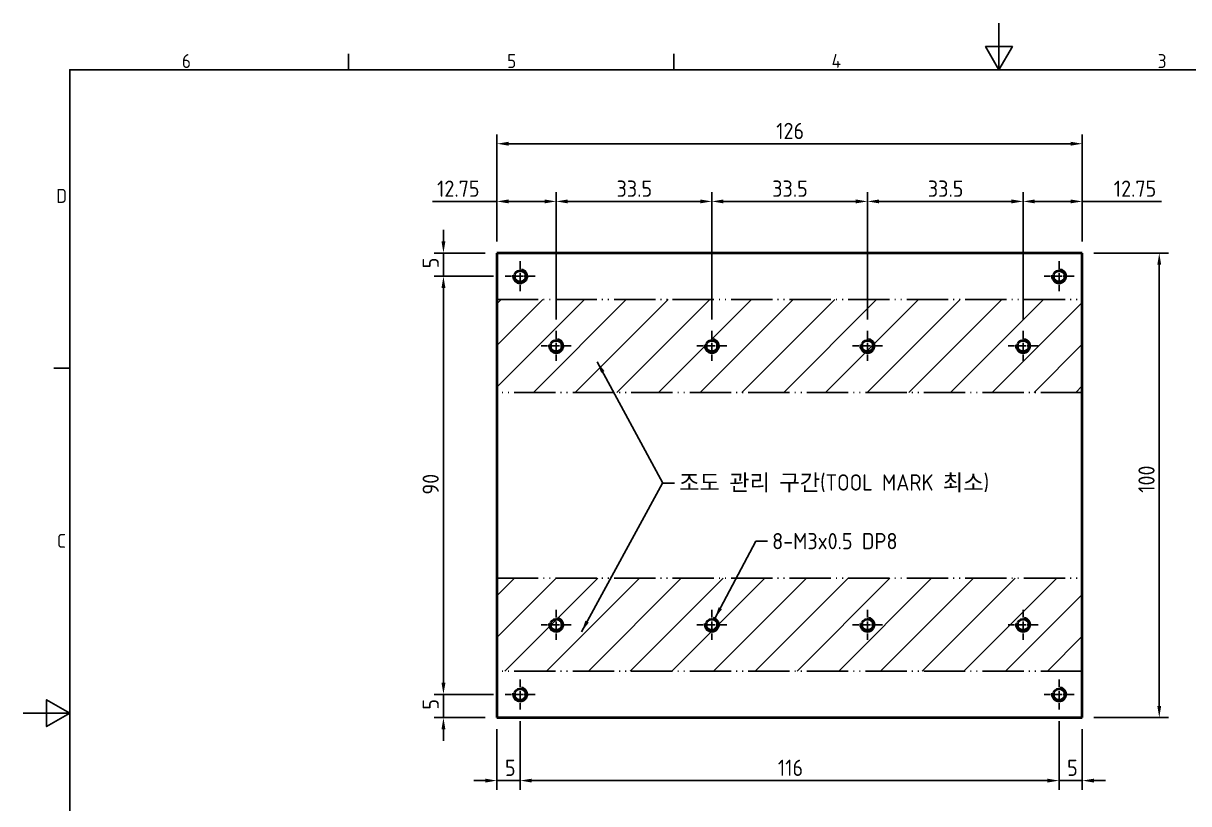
# Model space of a CAD drawing. Header units: millimetres. Extents: x 0 to 420, y 0 to 297.
# Drawn here: x 0 to 250.8, y 129 to 297 of the extents above; entities that cross this region are included whole.
import ezdxf

# ---------------------------------------------------------------- set-up
doc = ezdxf.new("R2010")
doc.units = ezdxf.units.MM
doc.linetypes.add('CHAIN', pattern=[0.3543, 0.2362, -0.0295, 0.0591, -0.0295])
doc.linetypes.add('LONG_DASH_DOUBLE_DOT', pattern=[0.3345, 0.2362, -0.0295, 0.0049, -0.0295, 0.0049, -0.0295])
doc.layers.get('0').update_dxf_attribs({"color": 3, "lineweight": 25})
for name, color, linetype, lineweight in [('가시적인 것(ISO)', 3, 'Continuous', 40), ('가시적인 좁은 것(ISO)', 3, 'Continuous', 35), ('경계(ISO)', 7, 'Continuous', 25), ('기호(ISO)', 5, 'Continuous', 25), ('스케치 형상(ISO)', 3, 'Continuous', 25), ('중심 표식(ISO)', 1, 'Continuous', 25), ('치수(ISO)', 2, 'Continuous', 25), ('해치(ISO)', 7, 'Continuous', 18)]:
    doc.layers.add(name, color=color, linetype=linetype, lineweight=lineweight)
doc.styles.add('문자 텍스트_M2B', font='isocp.shx')
doc.styles.add('치수 텍스트_PSTEK_POSCO', font='isocp.shx')
doc.dimstyles.new('치수_PSTEK_POSCO', dxfattribs={"dimtxt": 3.5, "dimasz": 2.5, "dimexe": 2, "dimexo": 2.5, "dimgap": 1, "dimtad": 1, "dimrnd": 1e-08, "dimdsep": 46, "dimtxsty": '치수 텍스트_PSTEK_POSCO', "dimcen": 0.09, "dimdle": 10, "dimclrd": 7, "dimclre": 7, "dimclrt": 2, "dimadec": 1, "dimazin": 2, "dimtfac": 1, "dimtmove": 0, "dimatfit": 3, "dimfxl": 0, "dimtolj": 1, "dimlwd": -1, "dimlwe": -1, "dimarcsym": 0})
doc.dimstyles.new('치수_PSTEK_POSCO$7', dxfattribs={"dimtxt": 3.5, "dimasz": 2.5, "dimexe": 2, "dimexo": 2.5, "dimgap": 1, "dimtad": 1, "dimrnd": 1e-08, "dimdsep": 46, "dimtxsty": '치수 텍스트_PSTEK_POSCO', "dimcen": 0.09, "dimdle": 10, "dimclrd": 7, "dimclre": 7, "dimclrt": 2, "dimadec": 1, "dimazin": 2, "dimtfac": 1, "dimtmove": 0, "dimatfit": 3, "dimfxl": 0, "dimtolj": 1, "dimlwd": -1, "dimlwe": -1, "dimarcsym": 0})
pattern_1 = [(45, (0, 0), (-4.49013, 4.49013), [])]

# ---------------------------------------------------------------- blocks, each defined once
blk = doc.blocks.new('경계 Default Border')
at = {"layer": '경계(ISO)'}
for p, q in [((70, 287), (70, 290.4)), ((140, 287), (140, 290.4)), ((10, 222.75), (6.6, 222.75))]:
    blk.add_line(p, q, dxfattribs=at)
at = {"layer": '경계(ISO)', "flags": 128}
for points in [[(210, 297), (210, 287), (207.11, 292), (212.89, 292), (210, 287)], [(10, 10), (10, 287), (410, 287), (410, 10), (10, 10)], [(0, 148.5), (10, 148.5), (5, 151.39), (5, 145.61), (10, 148.5)]]:
    blk.add_lwpolyline(points, dxfattribs=at)
at = {"layer": '경계(ISO)', "color": 2, "char_height": 3, "attachment_point": 7, "style": '문자 텍스트_M2B'}
for s, insert in [('6', (34.14, 287.37)), ('5', (104.14, 287.37)), ('4', (173.97, 287.4)), ('3', (244.17, 287.37)), ('D', (7.08, 258.35)), ('C', (7.24, 184.1))]:
    blk.add_mtext(s, dxfattribs=dict(at, insert=insert))
blk = doc.blocks.new('*D22')
at = {"layer": 'Defpoints', "color": 0, "transparency": 16777216}
for p in [(90.43, 152.55), (103.71, 152.55), (101.94, 147.55)]:
    blk.add_point(p, dxfattribs=at)
at = {"layer": '치수(ISO)', "color": 7, "transparency": 16777216}
for p, q in [((90.43, 155.05), (90.43, 157.55)), ((101.21, 152.55), (88.43, 152.55)), ((90.43, 147.55), (90.43, 152.55)), ((99.44, 147.55), (88.43, 147.55)), ((90.43, 145.05), (90.43, 142.55))]:
    blk.add_line(p, q, dxfattribs=at)
for points in [[(90.02, 155.05), (90.85, 155.05), (90.43, 152.55)], [(90.02, 145.05), (90.85, 145.05), (90.43, 147.55)]]:
    blk.add_solid(points, dxfattribs=at)
at = {"layer": '치수(ISO)', "color": 2, "transparency": 16777216, "insert": (87.68, 149.27), "char_height": 3.5, "attachment_point": 4, "rotation": 90, "style": '치수 텍스트_PSTEK_POSCO'}
blk.add_mtext('\\A1;5', dxfattribs=at)
blk = doc.blocks.new('*D23')
at = {"layer": 'Defpoints', "color": 0, "transparency": 16777216}
for p in [(90.43, 242.55), (103.71, 242.55), (103.71, 152.55)]:
    blk.add_point(p, dxfattribs=at)
at = {"layer": '치수(ISO)', "color": 7, "transparency": 16777216}
for p, q in [((101.21, 242.55), (88.43, 242.55)), ((90.43, 155.05), (90.43, 240.05)), ((101.21, 152.55), (88.43, 152.55))]:
    blk.add_line(p, q, dxfattribs=at)
for points in [[(90.02, 240.05), (90.85, 240.05), (90.43, 242.55)], [(90.02, 155.05), (90.85, 155.05), (90.43, 152.55)]]:
    blk.add_solid(points, dxfattribs=at)
at = {"layer": '치수(ISO)', "color": 2, "transparency": 16777216, "insert": (87.68, 195.56), "char_height": 3.5, "attachment_point": 4, "rotation": 90, "style": '치수 텍스트_PSTEK_POSCO'}
blk.add_mtext('\\A1;90', dxfattribs=at)
blk = doc.blocks.new('*D24')
at = {"layer": 'Defpoints', "color": 0, "transparency": 16777216}
for p in [(90.43, 247.55), (101.94, 247.55), (103.71, 242.55)]:
    blk.add_point(p, dxfattribs=at)
at = {"layer": '치수(ISO)', "color": 7, "transparency": 16777216}
for p, q in [((90.43, 250.05), (90.43, 252.55)), ((99.44, 247.55), (88.43, 247.55)), ((90.43, 242.55), (90.43, 247.55)), ((101.21, 242.55), (88.43, 242.55)), ((90.43, 240.05), (90.43, 237.55))]:
    blk.add_line(p, q, dxfattribs=at)
for points in [[(90.02, 250.05), (90.85, 250.05), (90.43, 247.55)], [(90.02, 240.05), (90.85, 240.05), (90.43, 242.55)]]:
    blk.add_solid(points, dxfattribs=at)
at = {"layer": '치수(ISO)', "color": 2, "transparency": 16777216, "insert": (87.68, 244.27), "char_height": 3.5, "attachment_point": 4, "rotation": 90, "style": '치수 텍스트_PSTEK_POSCO'}
blk.add_mtext('\\A1;5', dxfattribs=at)
blk = doc.blocks.new('*D25')
at = {"layer": 'Defpoints', "color": 0, "transparency": 16777216}
for p in [(114.69, 258.66), (101.94, 247.55), (114.69, 230.78)]:
    blk.add_point(p, dxfattribs=at)
at = {"layer": '치수(ISO)', "color": 7, "transparency": 16777216}
for p, q in [((101.94, 258.66), (88.06, 258.66)), ((101.94, 250.05), (101.94, 260.66)), ((112.19, 258.66), (104.44, 258.66)), ((114.69, 233.28), (114.69, 260.66))]:
    blk.add_line(p, q, dxfattribs=at)
for points in [[(104.44, 259.08), (104.44, 258.25), (101.94, 258.66)], [(112.19, 259.08), (112.19, 258.25), (114.69, 258.66)]]:
    blk.add_solid(points, dxfattribs=at)
at = {"layer": '치수(ISO)', "color": 2, "transparency": 16777216, "insert": (89.06, 261.41), "char_height": 3.5, "attachment_point": 4, "style": '치수 텍스트_PSTEK_POSCO'}
blk.add_mtext('\\A1;12.75', dxfattribs=at)
blk = doc.blocks.new('*D26')
at = {"layer": 'Defpoints', "color": 0, "transparency": 16777216}
for p in [(148.19, 258.66), (114.69, 230.78), (148.19, 230.78)]:
    blk.add_point(p, dxfattribs=at)
at = {"layer": '치수(ISO)', "color": 7, "transparency": 16777216}
for p, q in [((114.69, 233.28), (114.69, 260.66)), ((117.19, 258.66), (145.69, 258.66)), ((148.19, 233.28), (148.19, 260.66))]:
    blk.add_line(p, q, dxfattribs=at)
for points in [[(117.19, 259.08), (117.19, 258.25), (114.69, 258.66)], [(145.69, 259.08), (145.69, 258.25), (148.19, 258.66)]]:
    blk.add_solid(points, dxfattribs=at)
at = {"layer": '치수(ISO)', "color": 2, "transparency": 16777216, "insert": (127.7, 261.41), "char_height": 3.5, "attachment_point": 4, "style": '치수 텍스트_PSTEK_POSCO'}
blk.add_mtext('\\A1;33.5', dxfattribs=at)
blk = doc.blocks.new('*D27')
at = {"layer": 'Defpoints', "color": 0, "transparency": 16777216}
for p in [(181.69, 258.66), (148.19, 230.78), (181.69, 230.78)]:
    blk.add_point(p, dxfattribs=at)
at = {"layer": '치수(ISO)', "color": 7, "transparency": 16777216}
for p, q in [((148.19, 233.28), (148.19, 260.66)), ((150.69, 258.66), (179.19, 258.66)), ((181.69, 233.28), (181.69, 260.66))]:
    blk.add_line(p, q, dxfattribs=at)
for points in [[(150.69, 259.08), (150.69, 258.25), (148.19, 258.66)], [(179.19, 259.08), (179.19, 258.25), (181.69, 258.66)]]:
    blk.add_solid(points, dxfattribs=at)
at = {"layer": '치수(ISO)', "color": 2, "transparency": 16777216, "insert": (161.2, 261.41), "char_height": 3.5, "attachment_point": 4, "style": '치수 텍스트_PSTEK_POSCO'}
blk.add_mtext('\\A1;33.5', dxfattribs=at)
blk = doc.blocks.new('*D28')
at = {"layer": 'Defpoints', "color": 0, "transparency": 16777216}
for p in [(215.19, 258.66), (181.69, 230.78), (215.19, 230.78)]:
    blk.add_point(p, dxfattribs=at)
at = {"layer": '치수(ISO)', "color": 7, "transparency": 16777216}
for p, q in [((181.69, 233.28), (181.69, 260.66)), ((184.19, 258.66), (212.69, 258.66)), ((215.19, 233.28), (215.19, 260.66))]:
    blk.add_line(p, q, dxfattribs=at)
for points in [[(184.19, 259.08), (184.19, 258.25), (181.69, 258.66)], [(212.69, 259.08), (212.69, 258.25), (215.19, 258.66)]]:
    blk.add_solid(points, dxfattribs=at)
at = {"layer": '치수(ISO)', "color": 2, "transparency": 16777216, "insert": (194.7, 261.41), "char_height": 3.5, "attachment_point": 4, "style": '치수 텍스트_PSTEK_POSCO'}
blk.add_mtext('\\A1;33.5', dxfattribs=at)
blk = doc.blocks.new('*D29')
at = {"layer": 'Defpoints', "color": 0, "transparency": 16777216}
for p in [(227.94, 258.66), (227.94, 247.55), (215.19, 230.78)]:
    blk.add_point(p, dxfattribs=at)
at = {"layer": '치수(ISO)', "color": 7, "transparency": 16777216}
for p, q in [((215.19, 233.28), (215.19, 260.66)), ((217.69, 258.66), (225.44, 258.66)), ((227.94, 250.05), (227.94, 260.66)), ((227.94, 258.66), (244.95, 258.66))]:
    blk.add_line(p, q, dxfattribs=at)
for points in [[(217.69, 259.08), (217.69, 258.25), (215.19, 258.66)], [(225.44, 259.08), (225.44, 258.25), (227.94, 258.66)]]:
    blk.add_solid(points, dxfattribs=at)
at = {"layer": '치수(ISO)', "color": 2, "transparency": 16777216, "insert": (234.71, 261.41), "char_height": 3.5, "attachment_point": 4, "style": '치수 텍스트_PSTEK_POSCO'}
blk.add_mtext('\\A1;12.75', dxfattribs=at)
blk = doc.blocks.new('*D30')
at = {"layer": 'Defpoints', "color": 0, "transparency": 16777216}
for p in [(101.94, 271.08), (101.94, 247.55), (227.94, 247.55)]:
    blk.add_point(p, dxfattribs=at)
at = {"layer": '치수(ISO)', "color": 7, "transparency": 16777216}
for p, q in [((101.94, 250.05), (101.94, 273.08)), ((225.44, 271.08), (104.44, 271.08)), ((227.94, 250.05), (227.94, 273.08))]:
    blk.add_line(p, q, dxfattribs=at)
for points in [[(104.44, 271.5), (104.44, 270.67), (101.94, 271.08)], [(225.44, 271.5), (225.44, 270.67), (227.94, 271.08)]]:
    blk.add_solid(points, dxfattribs=at)
at = {"layer": '치수(ISO)', "color": 2, "transparency": 16777216, "insert": (162.05, 273.83), "char_height": 3.5, "attachment_point": 4, "style": '치수 텍스트_PSTEK_POSCO'}
blk.add_mtext('\\A1;126', dxfattribs=at)
blk = doc.blocks.new('*D31')
at = {"layer": 'Defpoints', "color": 0, "transparency": 16777216}
for p in [(227.94, 247.55), (244.5, 247.55), (227.94, 147.55)]:
    blk.add_point(p, dxfattribs=at)
at = {"layer": '치수(ISO)', "color": 7, "transparency": 16777216}
for p, q in [((230.44, 247.55), (246.5, 247.55)), ((244.5, 150.05), (244.5, 245.05)), ((230.44, 147.55), (246.5, 147.55))]:
    blk.add_line(p, q, dxfattribs=at)
for points in [[(244.08, 245.05), (244.91, 245.05), (244.5, 247.55)], [(244.08, 150.05), (244.91, 150.05), (244.5, 147.55)]]:
    blk.add_solid(points, dxfattribs=at)
at = {"layer": '치수(ISO)', "color": 2, "transparency": 16777216, "insert": (241.75, 195.94), "char_height": 3.5, "attachment_point": 4, "rotation": 90, "style": '치수 텍스트_PSTEK_POSCO'}
blk.add_mtext('\\A1;100', dxfattribs=at)
blk = doc.blocks.new('*D32')
at = {"layer": 'Defpoints', "color": 0, "transparency": 16777216}
for p in [(106.94, 149.32), (101.94, 147.55), (106.94, 134)]:
    blk.add_point(p, dxfattribs=at)
at = {"layer": '치수(ISO)', "color": 7, "transparency": 16777216}
for p, q in [((106.94, 146.82), (106.94, 132)), ((101.94, 145.05), (101.94, 132)), ((99.44, 134), (96.94, 134)), ((101.94, 134), (106.94, 134)), ((109.44, 134), (111.94, 134))]:
    blk.add_line(p, q, dxfattribs=at)
for points in [[(99.44, 134.41), (99.44, 133.58), (101.94, 134)], [(109.44, 134.41), (109.44, 133.58), (106.94, 134)]]:
    blk.add_solid(points, dxfattribs=at)
at = {"layer": '치수(ISO)', "color": 2, "transparency": 16777216, "insert": (103.67, 136.75), "char_height": 3.5, "attachment_point": 4, "style": '치수 텍스트_PSTEK_POSCO'}
blk.add_mtext('\\A1;5', dxfattribs=at)
blk = doc.blocks.new('*D33')
at = {"layer": 'Defpoints', "color": 0, "transparency": 16777216}
for p in [(106.94, 149.32), (222.94, 149.32), (222.94, 134)]:
    blk.add_point(p, dxfattribs=at)
at = {"layer": '치수(ISO)', "color": 7, "transparency": 16777216}
for p, q in [((106.94, 146.82), (106.94, 132)), ((222.94, 146.82), (222.94, 132)), ((109.44, 134), (220.44, 134))]:
    blk.add_line(p, q, dxfattribs=at)
for points in [[(109.44, 134.41), (109.44, 133.58), (106.94, 134)], [(220.44, 134.41), (220.44, 133.58), (222.94, 134)]]:
    blk.add_solid(points, dxfattribs=at)
at = {"layer": '치수(ISO)', "color": 2, "transparency": 16777216, "insert": (162.41, 136.75), "char_height": 3.5, "attachment_point": 4, "style": '치수 텍스트_PSTEK_POSCO'}
blk.add_mtext('\\A1;116', dxfattribs=at)
blk = doc.blocks.new('*D34')
at = {"layer": 'Defpoints', "color": 0, "transparency": 16777216}
for p in [(222.94, 149.32), (227.94, 147.55), (227.94, 134)]:
    blk.add_point(p, dxfattribs=at)
at = {"layer": '치수(ISO)', "color": 7, "transparency": 16777216}
for p, q in [((222.94, 146.82), (222.94, 132)), ((227.94, 145.05), (227.94, 132)), ((220.44, 134), (217.94, 134)), ((222.94, 134), (227.94, 134)), ((230.44, 134), (232.94, 134))]:
    blk.add_line(p, q, dxfattribs=at)
for points in [[(220.44, 134.41), (220.44, 133.58), (222.94, 134)], [(230.44, 134.41), (230.44, 133.58), (227.94, 134)]]:
    blk.add_solid(points, dxfattribs=at)
at = {"layer": '치수(ISO)', "color": 2, "transparency": 16777216, "insert": (224.67, 136.75), "char_height": 3.5, "attachment_point": 4, "style": '치수 텍스트_PSTEK_POSCO'}
blk.add_mtext('\\A1;5', dxfattribs=at)

msp = doc.modelspace()

# ---------------------------------------------------------------- hatches: boundary and pattern name
at = {"layer": '해치(ISO)'}
h = msp.add_hatch(dxfattribs=at)
h.set_pattern_fill('ANSI31', color=1, scale=50.8, style=0)
h.set_pattern_definition(pattern_1)
edge = h.paths.add_edge_path(flags=0)
edge.add_arc((148.191, 227.547), 1.23, 0, 360)
h.paths.add_polyline_path([(227.941, 237.547), (227.941, 217.547), (101.941, 217.547), (101.941, 237.547)])
h = msp.add_hatch(dxfattribs=at)
h.set_pattern_fill('ANSI31', color=1, scale=50.8, style=0)
h.set_pattern_definition(pattern_1)
h.paths.add_polyline_path([(227.941, 177.547), (227.941, 157.547), (101.941, 157.547), (101.941, 177.547)])

# ---------------------------------------------------------------- linework, layer by layer
at = {"layer": '가시적인 것(ISO)'}
for p, q in [((227.941, 247.547), (101.941, 247.547)), ((101.941, 247.547), (101.941, 147.547)), ((227.941, 147.547), (227.941, 247.547)), ((101.941, 147.547), (227.941, 147.547))]:
    msp.add_line(p, q, dxfattribs=at)
for centre in [(106.941, 242.547), (222.941, 242.547), (114.691, 227.547), (148.191, 227.547), (181.691, 227.547), (215.191, 227.547), (114.691, 167.547), (148.191, 167.547), (181.691, 167.547), (215.191, 167.547), (106.941, 152.547), (222.941, 152.547)]:
    msp.add_circle(centre, 1.23, dxfattribs=at)
at = {"layer": '가시적인 좁은 것(ISO)'}
for centre in [(106.941, 242.547), (222.941, 242.547), (114.691, 227.547), (148.191, 227.547), (181.691, 227.547), (215.191, 227.547), (114.691, 167.547), (148.191, 167.547), (181.691, 167.547), (215.191, 167.547), (106.941, 152.547), (222.941, 152.547)]:
    msp.add_arc(centre, 1.5, 170, 80, dxfattribs=at)
at = {"layer": '스케치 형상(ISO)', "color": 6, "linetype": 'LONG_DASH_DOUBLE_DOT', "ltscale": 37.668163}
for p, q in [((101.941, 237.547), (227.941, 237.547)), ((227.941, 217.547), (101.941, 217.547)), ((101.941, 177.547), (227.941, 177.547)), ((227.941, 157.547), (101.941, 157.547))]:
    msp.add_line(p, q, dxfattribs=at)
at = {"layer": '스케치 형상(ISO)', "color": 6, "linetype": 'LONG_DASH_DOUBLE_DOT', "ltscale": 29.895367}
for p, q in [((101.941, 217.547), (101.941, 237.547)), ((227.941, 237.547), (227.941, 217.547)), ((101.941, 157.547), (101.941, 177.547)), ((227.941, 177.547), (227.941, 157.547))]:
    msp.add_line(p, q, dxfattribs=at)
at = {"layer": '중심 표식(ISO)', "linetype": 'CHAIN', "ltscale": 7.177189}
for p, q in [((106.941, 245.777), (106.941, 239.318)), ((222.941, 245.777), (222.941, 239.318)), ((110.17, 242.547), (103.711, 242.547)), ((226.17, 242.547), (219.711, 242.547)), ((114.691, 230.777), (114.691, 224.318)), ((148.191, 230.777), (148.191, 224.318)), ((181.691, 230.777), (181.691, 224.318)), ((215.191, 230.777), (215.191, 224.318)), ((117.92, 227.547), (111.461, 227.547)), ((151.42, 227.547), (144.961, 227.547)), ((184.92, 227.547), (178.461, 227.547)), ((218.42, 227.547), (211.961, 227.547)), ((114.691, 170.777), (114.691, 164.318)), ((148.191, 170.777), (148.191, 164.318)), ((181.691, 170.777), (181.691, 164.318)), ((215.191, 170.777), (215.191, 164.318)), ((117.92, 167.547), (111.461, 167.547)), ((151.42, 167.547), (144.961, 167.547)), ((184.92, 167.547), (178.461, 167.547)), ((218.42, 167.547), (211.961, 167.547)), ((106.941, 155.777), (106.941, 149.318)), ((222.941, 155.777), (222.941, 149.318)), ((110.17, 152.547), (103.711, 152.547)), ((226.17, 152.547), (219.711, 152.547))]:
    msp.add_line(p, q, dxfattribs=at)

# ---------------------------------------------------------------- block references
msp.add_blockref('경계 Default Border', (0, 0))

# ---------------------------------------------------------------- texts
at = {"layer": '기호(ISO)', "color": 2, "insert": (141.146, 197.983), "char_height": 3.5, "width": 77.8385, "attachment_point": 4, "style": '치수 텍스트_PSTEK_POSCO'}
msp.add_mtext('{\\fISOCP|b0|i0;\\H3.5000;조도 관리 구간(TOOL MARK 최소)}', dxfattribs=at)
at = {"layer": '기호(ISO)', "color": 2, "insert": (141.107, 197.986), "char_height": 3.5, "attachment_point": 4, "style": '치수 텍스트_PSTEK_POSCO'}
msp.add_mtext('{ }', dxfattribs=at)
at = {"layer": '기호(ISO)', "color": 2, "insert": (161.184, 185.54), "char_height": 3.5, "width": 31.82764, "attachment_point": 4, "line_spacing_factor": 0.6125, "style": '치수 텍스트_PSTEK_POSCO'}
msp.add_mtext('{8-M3x0.5 DP8}', dxfattribs=at)

# ---------------------------------------------------------------- dimensions: what is measured, and where the dimension line sits
at = {"layer": '치수(ISO)', "color": 7}
for base, p1, p2, angle, override, picture, middle in [((101.941, 271.082), (227.941, 247.547), (101.941, 247.547), 180, {"dimdec": 2, "dimtp": 0, "dimtm": 0, "dimtdec": 2, "dimtofl": 0, "dimatfit": 1}, '*D30', (164.941, 271.082)), ((114.691, 258.664), (101.941, 247.547), (114.691, 230.777), 180, {"dimdec": 2, "dimtp": 0, "dimtm": 0, "dimtdec": 2, "dimtofl": 0, "dimatfit": 2}, '*D25', (93.679, 258.664)), ((148.191, 258.664), (114.691, 230.777), (148.191, 230.777), 180, {"dimdec": 2, "dimtp": 0, "dimtm": 0, "dimtdec": 2, "dimtofl": 0, "dimatfit": 1}, '*D26', (131.451, 258.664)), ((181.691, 258.664), (148.191, 230.777), (181.691, 230.777), 180, {"dimdec": 2, "dimtp": 0, "dimtm": 0, "dimtdec": 2, "dimtofl": 0, "dimatfit": 1}, '*D27', (164.951, 258.664)), ((215.191, 258.664), (181.691, 230.777), (215.191, 230.777), 180, {"dimdec": 2, "dimtp": 0, "dimtm": 0, "dimtdec": 2, "dimtofl": 0, "dimatfit": 1}, '*D28', (198.451, 258.664)), ((227.941, 258.664), (215.191, 230.777), (227.941, 247.547), 180, {"dimdec": 2, "dimtp": 0, "dimtm": 0, "dimtdec": 2, "dimtofl": 0, "dimatfit": 2}, '*D29', (239.329, 258.664)), ((90.434, 247.547), (103.711, 242.547), (101.941, 247.547), 90, {"dimdec": 2, "dimtp": 0, "dimtm": 0, "dimtdec": 2, "dimtofl": 1, "dimatfit": 1}, '*D24', (90.434, 245.047)), ((244.498, 247.547), (227.941, 147.547), (227.941, 247.547), 90, {"dimdec": 2, "dimtp": 0, "dimtm": 0, "dimtdec": 2, "dimtofl": 0, "dimatfit": 1}, '*D31', (244.498, 198.741)), ((90.434, 242.547), (103.711, 152.547), (103.711, 242.547), 90, {"dimdec": 2, "dimtp": 0, "dimtm": 0, "dimtdec": 2, "dimtofl": 0, "dimatfit": 1}, '*D23', (90.434, 197.557)), ((90.434, 152.547), (101.941, 147.547), (103.711, 152.547), 90, {"dimdec": 2, "dimtp": 0, "dimtm": 0, "dimtdec": 2, "dimtofl": 1, "dimatfit": 1}, '*D22', (90.434, 150.047)), ((106.941, 133.997), (101.941, 147.547), (106.941, 149.318), 180, {"dimdec": 2, "dimtp": 0, "dimtm": 0, "dimtdec": 2, "dimtofl": 1, "dimatfit": 1}, '*D32', (104.441, 133.997)), ((222.941, 133.997), (106.941, 149.318), (222.941, 149.318), 180, {"dimdec": 2, "dimtp": 0, "dimtm": 0, "dimtdec": 2, "dimtofl": 0, "dimatfit": 1}, '*D33', (164.951, 133.997)), ((227.941, 133.997), (222.941, 149.318), (227.941, 147.547), 180, {"dimdec": 2, "dimtp": 0, "dimtm": 0, "dimtdec": 2, "dimtofl": 1, "dimatfit": 1}, '*D34', (225.441, 133.997))]:
    dim = msp.add_linear_dim(base=base, p1=p1, p2=p2, angle=angle, dimstyle='치수_PSTEK_POSCO', override=override, dxfattribs=at)
    dim.commit()
    dim.dimension.update_dxf_attribs({"geometry": picture, "text_midpoint": middle, "dimtype": 160})

# ---------------------------------------------------------------- leaders
at = {"layer": '기호(ISO)', "color": 7, "annotation_type": 0, "has_hookline": 1, "hookline_direction": 0}
for points, text_width in [([(123.535, 224.157), (137.646, 197.983), (140.146, 197.983)], 71.819), ([(120.15, 166.017), (137.607, 197.986), (140.107, 197.986)], 1.4), ([(148.845, 168.897), (157.684, 185.54), (160.184, 185.54)], 27.3)]:
    msp.add_leader(points, dimstyle='치수_PSTEK_POSCO$7', override={"dimtad": 0}, dxfattribs=dict(at, text_width=text_width))

doc.saveas('drawing.dxf')
